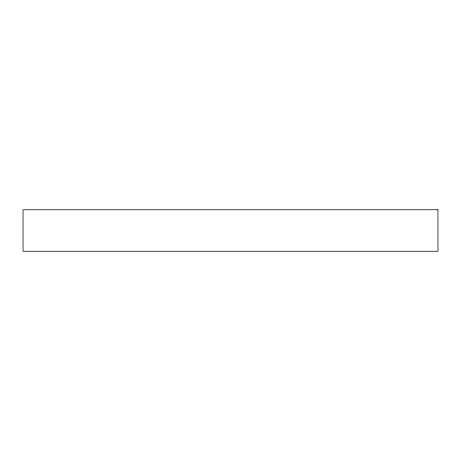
<?xml version="1.0" encoding="UTF-8"?>
<svg xmlns="http://www.w3.org/2000/svg" width="461" height="461" viewBox="0 0 461 461"><rect width="100%" height="100%" fill="white"/><g stroke="black" fill="none" stroke-linecap="round" stroke-linejoin="round"><path stroke-width="0.69" d="M437.95 209.755L23.05 209.755L23.05 251.245L437.95 251.245L437.95 209.755"/></g></svg>
